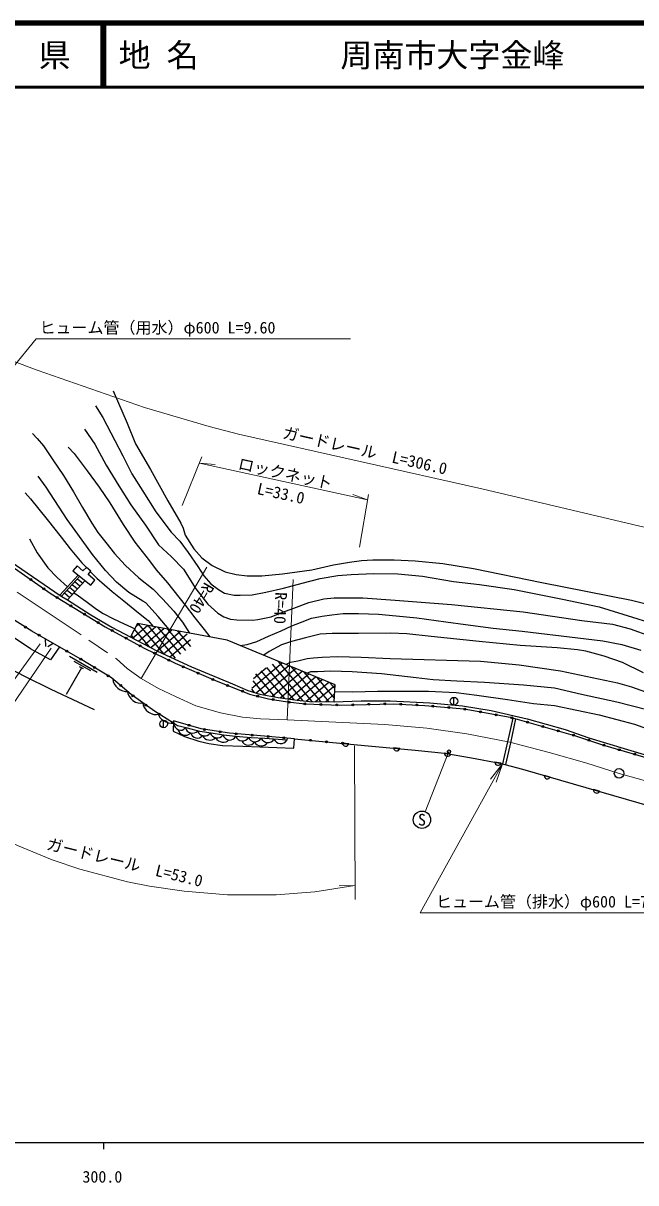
# Model space of a CAD drawing. Units: millimetres, scale not verified. Extents: x 40000 to 680000, y 20000 to 380000.
# Drawn here: x 355479 to 451172, y 198715 to 380000 of the extents above; entities that cross this region are included whole.
import ezdxf
from ezdxf.enums import TextEntityAlignment as Align

# ---------------------------------------------------------------- set-up
doc = ezdxf.new("R2010")
doc.units = ezdxf.units.MM
doc.header["$LTSCALE"] = 1000
doc.linetypes.add('CHAIN', pattern=[18.5, 12, -1.5, 3.5, -1.5])
for name, color, linetype, lineweight in [('M-BGD', 7, 'Continuous', 25), ('M-BGD-EXST', 7, 'Continuous', 25), ('M-BMK', 2, 'CHAIN', 13), ('M-BMK-SRVR', 3, 'Continuous', 25), ('M-STR-HTXT', 7, 'Continuous', 13), ('M-TTL', 2, 'Continuous', 140), ('M-TTL-BAND', 7, 'Continuous', 25), ('M-TTL-LINE', 7, 'Continuous', 50)]:
    doc.layers.add(name, color=color, linetype=linetype, lineweight=lineweight)
doc.layers.add('M-TTL-TXT', color=7, linetype='Continuous')
doc.styles.add('ＭＳ ゴシック', font='')
doc.styles.get('ＭＳ ゴシック').set_extended_font_data('MS Gothic')
pattern_1 = [(40, (0, -0), (-642.7876, 766.0444), []), (130, (0, -0), (-766.0444, -642.7876), [])]

# ---------------------------------------------------------------- blocks, each defined once
blk = doc.blocks.new('open_arrow')
at = {"color": 0, "linetype": 'Continuous', "lineweight": -2}
blk.add_lwpolyline([(7.5, 1.25), (0, 0), (7.5, -1.25)], dxfattribs=at)

msp = doc.modelspace()

# ---------------------------------------------------------------- hatches: boundary and pattern name
at = {"layer": 'M-BGD'}
h = msp.add_hatch(dxfattribs=at)
h.set_pattern_fill('USER', color=256, style=0, pattern_type=2)
h.set_pattern_definition(pattern_1)
h.paths.add_polyline_path([(380988, 284732), (373334, 286135), (372236, 284045), (376445, 281852), (379090, 280609), (382099, 282839)])
h = msp.add_hatch(dxfattribs=at)
h.set_pattern_fill('USER', color=256, style=0, pattern_type=2)
h.set_pattern_definition(pattern_1)
h.paths.add_polyline_path([(395258, 280277), (391516, 278100), (391113, 275511), (392455, 275128), (395325, 274562), (398257, 274165), (400187, 273975), (404062, 273892), (404203, 276558)])

# ---------------------------------------------------------------- linework, layer by layer
for p, q in [((364081, 293722), (361184, 290588)), ((364317, 293535), (361441, 290424)), ((365182, 292850), (362395, 289835)), ((363141, 292263), (363983, 291553)), ((363549, 292704), (364390, 291994)), ((363957, 293145), (364798, 292435)), ((361919, 290940), (362760, 290230)), ((362328, 291383), (363169, 290672)), ((362735, 291823), (363576, 291113)), ((358883, 283791), (358935, 282553)), ((359306, 282537), (360136, 283075)), ((364571, 279223), (362183, 275033)), ((367040, 278506), (362696, 280982)), ((366023, 278741), (363416, 280226)), ((364875, 279050), (364267, 279396)), ((422764, 273410), (422764, 274610)), ((377406, 269852), (377406, 271052)), ((397872, 268123), (407146, 267262)), ((406331, 267338), (405345, 267429)), ((414297, 266598), (413311, 266690)), ((422247, 265720), (421270, 265885)), ((430121, 264308), (429147, 264490)), ((437822, 262139), (436870, 262415)), ((445507, 259917), (444555, 260193))]:
    msp.add_line(p, q, dxfattribs=at)
for points in [[(369529, 322532), (371699, 317452), (373046, 314247), (375370, 310207), (378065, 305330), (380103, 301861), (380453, 301069), (380803, 299950), (382135, 297820), (383371, 296398), (385004, 295209), (387010, 294253), (388736, 293787), (390438, 293624), (392771, 293600), (396000, 293903), (400548, 294533), (403953, 295302), (406425, 295745), (408323, 295978), (410119, 296118), (413407, 296118), (416696, 295931), (421020, 295533), (425825, 294764), (436516, 292544), (450502, 289801), (455278, 288584)], [(366797, 320199), (367902, 318344), (371047, 312353), (372462, 309570), (374186, 306831), (376219, 303606), (378614, 300424), (379967, 299049), (381256, 297246), (382742, 295051), (383696, 293610), (384784, 292368), (385962, 291449), (386920, 290915), (388423, 290581), (389385, 290577), (391267, 290633), (393405, 291045), (396148, 291702), (399055, 292447), (401886, 293171), (404625, 293661), (406701, 293816), (410220, 293972), (414007, 293905), (417850, 293548), (422705, 292724), (426781, 292235), (432171, 291456), (439733, 289982), (445457, 288758), (450634, 287128), (455979, 285481)], [(356949, 315863), (357680, 315072), (358643, 313904), (360106, 311757), (361791, 309313), (363328, 306740), (364719, 304307), (366182, 301826), (367127, 300364), (368368, 298791), (369723, 297081), (371408, 295286), (373559, 293281), (375782, 291504), (377263, 290023), (378988, 288092), (380377, 286352), (381471, 284643)], [(365044, 316532), (366648, 314165), (368462, 310882), (370430, 307694), (372305, 304690), (374596, 301521), (376621, 298467), (378645, 296597), (380517, 294650), (382470, 291580), (384304, 289175), (385870, 287763), (386841, 287220), (387861, 286826), (388833, 286701), (391354, 286653), (392148, 286759), (394197, 287211), (395891, 287855), (397758, 288567), (400102, 289442), (402450, 290000), (404048, 290173), (408532, 290173), (413566, 289788), (422402, 289107), (433569, 287987), (442726, 286597), (447549, 286031), (450283, 285314), (453483, 284151)], [(362526, 313742), (363437, 312723), (365460, 310001), (367329, 307472), (369028, 305000), (371108, 301652), (372921, 298878), (375227, 295928), (376265, 294551), (378040, 292494), (380774, 289041), (382309, 287014), (383749, 285233), (384641, 284062)], [(378256, 285233), (376580, 287264), (374641, 289382), (374190, 289654), (371999, 291018), (370077, 292598), (368315, 294433), (366286, 296946), (364021, 300111), (362340, 302405), (359080, 307482), (357840, 309177)], [(355780, 306599), (356638, 305640), (359222, 302419), (361415, 299626), (362834, 297817), (364655, 295660), (365367, 294901)], [(366617, 272636), (359872, 275849), (355837, 277802), (352055, 279818), (345941, 282842), (333334, 289017), (330555, 290159), (315741, 296207), (304038, 300295), (298275, 302110), (293288, 303253), (287508, 304396), (282267, 305221), (280930, 305286), (273545, 303854), (266568, 301807), (261974, 299636), (258378, 297653)], [(378958, 270578), (375966, 272436), (372359, 275050), (369254, 277673), (364385, 280647), (356803, 284980), (352775, 287503), (349671, 289765), (343749, 293670), (337131, 298095), (330837, 302197), (329430, 301955)], [(356454, 299386), (357664, 297175), (359323, 294860), (360809, 293340), (362383, 291885)], [(353594, 295799), (361261, 290535), (362395, 289835), (366046, 287484), (369342, 285565), (372200, 284064), (376445, 281852), (381744, 279361), (388162, 276698), (390549, 275672), (392455, 275128), (395325, 274562), (398257, 274165), (400187, 273975), (404062, 273892), (408288, 274078), (412808, 274057), (418973, 273761), (424103, 273257), (428569, 272540), (434203, 271237), (440141, 269573), (443820, 268270), (449378, 266604), (455433, 264797)], [(361163, 282488), (359767, 280486), (356619, 282169), (348142, 287852), (340576, 293920), (341509, 295168)], [(353610, 295160), (359839, 290790), (368283, 285643), (374368, 282292), (379205, 279933), (385495, 277234), (390833, 275118), (393809, 274382), (396755, 273892), (399516, 273587), (404958, 273401), (413249, 273617), (418227, 273349), (424372, 272790), (431542, 271488), (441764, 268596), (445954, 267200), (454882, 264585)], [(365987, 294253), (366987, 293265), (369360, 291131), (371207, 289711), (373479, 287830), (374973, 286638), (375767, 285689)], [(363412, 290935), (363931, 290640), (365464, 289499), (366912, 288417), (367991, 287704), (369567, 286859), (371231, 286094), (372408, 285561), (372897, 285304)], [(389365, 282727), (390468, 282867), (391986, 283314), (393802, 284157), (395760, 285012), (397447, 285765), (398799, 286323), (400496, 286968), (402193, 287325), (403715, 287523), (405471, 287692), (407863, 287741), (410983, 287592), (413752, 287335), (416982, 287037), (421497, 286432), (424593, 286011), (428880, 285416), (433405, 284940), (442143, 283887), (446013, 283450), (448980, 282893), (451937, 281960)], [(404062, 273892), (404203, 276558), (387351, 283565), (373334, 286135), (372236, 284045)], [(452358, 278459), (449106, 280044), (446235, 281067), (443364, 281810), (442049, 282033), (438897, 282354), (433135, 282715), (426702, 283339), (419188, 284142), (415414, 284563), (412877, 284644), (407838, 284584), (403722, 284604), (401848, 284484), (399559, 283902), (397391, 283360), (395845, 282818), (393878, 281795), (393085, 281181)], [(396496, 279762), (397223, 280086), (398399, 280339), (399816, 280658), (400804, 280802), (402170, 280911), (404618, 280981), (408285, 280908), (412819, 280673), (426930, 280279), (432934, 279700), (439393, 278748), (448307, 276885), (450502, 276264), (456174, 274236)], [(399799, 278389), (400416, 278623), (401470, 278639), (403549, 278733), (406864, 278637), (411426, 278338), (416871, 277703), (419525, 277384), (423233, 277214), (427534, 277002), (433624, 276557), (438455, 276091), (442692, 275117), (448232, 273928), (452914, 272700)], [(404148, 275509), (406990, 275465), (410835, 275573), (415694, 275594), (418770, 275572), (423111, 275378), (426329, 274968), (431112, 274296), (435215, 273670), (438498, 273346), (445460, 271855), (450989, 270409), (456767, 268353), (461432, 266713), (464283, 265569), (468373, 264097), (469816, 263419)], [(378980, 270947), (378882, 269297), (380661, 268481), (382905, 267753), (384479, 267403), (386636, 267082), (389784, 266995), (397771, 266645)], [(396699, 268225), (396681, 267905), (393230, 268174), (391094, 268297), (388621, 268471), (386773, 268682), (384835, 269007), (383085, 269274), (381144, 269788), (379589, 270178), (378958, 270578)], [(397871, 268123), (391996, 268634), (387715, 269010), (383290, 269675), (378980, 270947)], [(431942, 271374), (431151, 267649), (430353, 264222)], [(432401, 271244), (431610, 267519), (430812, 264092)], [(397771, 266645), (397872, 268123), (397871, 268123)], [(407146, 267262), (416728, 266373), (421281, 265883), (425495, 265173), (429945, 264341), (433464, 263399), (455617, 256994), (498276, 245098)]]:
    msp.add_lwpolyline(points, dxfattribs=at)
msp.add_lwpolyline([(363221, 294403), (366039, 292171), (366668, 292929), (365606, 293818), (366061, 294338), (365367, 294901), (364803, 294381), (363893, 295161)], close=True, dxfattribs=at)
for centre, radius in [((356658, 293022), 150), ((358704, 291586), 150), ((360790, 290210), 150), ((362925, 288909), 150), ((365059, 287608), 150), ((367194, 286306), 150), ((355819, 285596), 150), ((369356, 285052), 150), ((357965, 284315), 150), ((371546, 283846), 150), ((362307, 281835), 150), ((373736, 282640), 150), ((375966, 281513), 150), ((364476, 280591), 150), ((366609, 279288), 150), ((378213, 280416), 150), ((380488, 279382), 150), ((368743, 277985), 150), ((382786, 278396), 150), ((385083, 277411), 150), ((370706, 276446), 150), ((387403, 276478), 150), ((389727, 275557), 150), ((372631, 274852), 150), ((392105, 274804), 150), ((394543, 274260), 150), ((397011, 273863), 150), ((422764, 274010), 600), ((374655, 273385), 150), ((376715, 271971), 150), ((399496, 273589), 150), ((401995, 273502), 150), ((404493, 273417), 150), ((406992, 273454), 150), ((409491, 273519), 150), ((411990, 273584), 150), ((414488, 273550), 150), ((416985, 273416), 150), ((419478, 273235), 150), ((421967, 273009), 150), ((424456, 272775), 150), ((426916, 272328), 150), ((429376, 271881), 150), ((377406, 270452), 600), ((378838, 270652), 150), ((381377, 270239), 150), ((431829, 271406), 150), ((434234, 270726), 150), ((436640, 270046), 150), ((383790, 269600), 150), ((386263, 269228), 150), ((388742, 268920), 150), ((391233, 268701), 150), ((393723, 268484), 150), ((396214, 268267), 150), ((439046, 269365), 150), ((441451, 268685), 150), ((400362, 267892), 150), ((402851, 267661), 150), ((405340, 267430), 150), ((443828, 267909), 150), ((446202, 267128), 150), ((448601, 266425), 150), ((451001, 265722), 150)]:
    msp.add_circle(centre, radius, dxfattribs=at)
for centre, radius, start, end in [((381909, 270137), 1133, 193.25169, 317.10671), ((383800, 269705), 1133, 199.38417, 323.2392), ((385783, 269389), 1133, 198.54574, 322.40076), ((389703, 268930), 1133, 204.06042, 327.91545), ((391691, 268797), 1133, 204.77816, 328.63318), ((395692, 268517), 1133, 203.60582, 327.46085), ((405847, 267481), 505, 185.86818, 343.52637), ((413813, 266742), 505, 185.86818, 343.52637), ((421775, 265899), 505, 181.60971, 339.2679), ((429652, 264495), 505, 180.57899, 338.23719), ((437373, 262371), 505, 175.04498, 332.70317), ((445058, 260149), 505, 175.04498, 332.70317)]:
    msp.add_arc(centre, radius, start, end, dxfattribs=at)
for centre, major_axis, ratio, start_param, end_param in [((370985, 276908), (-1299, 1097), 0.666666, 0.4899573, 2.6516353), ((373280, 275040), (-1320, 1031), 0.67624, 0.4880104, 2.7050254), ((375650, 273260), (-1294, 1007), 0.689315, 0.4900928, 2.805991), ((378111, 271547), (1435, -596), 0.548088, 3.2947898, 5.5493304), ((379965, 270634), (347, -1145), 0.835487, 4.511984, 6.905985), ((380767, 269810), (-800, 823), 0.983001, 1.0379102, 3.2079567), ((382658, 269378), (362, -1089), 0.951703, 4.704701, 6.8223592), ((384641, 269062), (-1234, -47), 0.914785, 0.3600209, 2.3406625), ((387707, 269070), (521, -1025), 0.948923, 4.5963044, 6.8470141), ((386565, 268743), (1074, -762), 0.822388, 4.2579107, 6.2375549), ((390652, 268269), (-947, 645), 0.985206, 1.0369291, 3.1860843), ((392659, 268144), (1019, 508), 0.994354, 3.1129092, 5.2503222), ((393698, 268673), (1019, 508), 0.993496, 3.0999753, 5.249934)]:
    msp.add_ellipse(centre, major_axis=major_axis, ratio=ratio, start_param=start_param, end_param=end_param, dxfattribs=at)
at = {"layer": 'M-BGD-EXST'}
for centre, radius in [((421988, 266134), 250), ((417765, 255473), 1350)]:
    msp.add_circle(centre, radius, dxfattribs=at)
at = {"layer": 'M-BMK'}
msp.add_lwpolyline([(354539, 291045), (370055, 280651), (371733, 279117), (373927, 277542), (376609, 276003), (379275, 274743), (382458, 273281), (386275, 272189), (389744, 271511), (392539, 271245), (396715, 271095), (404324, 270734), (411968, 270366), (418547, 269778), (424766, 268910), (431499, 267580), (437651, 265999), (443534, 264324), (448566, 262719), (510587, 245459)], dxfattribs=at)
at = {"layer": 'M-BMK-SRVR'}
msp.add_circle((448566, 262719), 750, dxfattribs=at)
msp.add_circle((448566, 262719), 750, dxfattribs=at)
at = {"layer": 'M-STR-HTXT'}
for p, q in [((380289, 304602), (383408, 312209)), ((383003, 311220), (409274, 305466)), ((383003, 311220), (385450, 311033)), ((409274, 305466), (406972, 306320)), ((409420, 306315), (408010, 298111)), ((373927, 277542), (384160, 294980)), ((396715, 271095), (397661, 293049)), ((339867, 257857), (358137, 282974)), ((359832, 282307), (342228, 256543)), ((407208, 267016), (407317, 243020)), ((421988, 266134), (418262, 256728)), ((407307, 245200), (404852, 245153))]:
    msp.add_line(p, q, dxfattribs=at)
for points in [[(256334, 346619), (262457, 347150), (272206, 347235), (278535, 346845), (285065, 346098), (297642, 343868), (314471, 340434), (319072, 339173), (333953, 334370), (345553, 330278), (357672, 325762), (374401, 319906), (384552, 316956), (389099, 315746), (427145, 307206), (496978, 290661), (506692, 288573), (515496, 287064), (522614, 286254), (530202, 285407), (537803, 285452)], [(337941, 306699), (357512, 330680), (406620, 330680)], [(430353, 264222), (417476, 240940), (468547, 240940)], [(343055, 257752), (348934, 254146), (354572, 251448), (360024, 249226), (364312, 247771), (371762, 245761), (375202, 245099), (380601, 244306), (387381, 243743), (394980, 243716), (401021, 244194), (407307, 245200)]]:
    msp.add_lwpolyline(points, dxfattribs=at)
at = {"layer": 'M-TTL'}
msp.add_line((680000, 380000), (40000, 380000), dxfattribs=at)
at = {"layer": 'M-TTL-BAND'}
for p, q in [((40000, 205000), (579000, 205000)), ((368000, 205000), (368000, 204000))]:
    msp.add_line(p, q, dxfattribs=at)
at = {"layer": 'M-TTL-LINE'}
for p, q in [((367750, 380000), (367750, 370000)), ((368250, 380000), (368250, 370000)), ((40000, 370000), (680000, 370000))]:
    msp.add_line(p, q, dxfattribs=at)

# ---------------------------------------------------------------- block references
at = {"layer": 'M-STR-HTXT', "xscale": 400, "yscale": 400, "rotation": 241.1}
msp.add_blockref('open_arrow', (430353, 264222), dxfattribs=at)

# ---------------------------------------------------------------- texts
at = {"layer": 'M-BGD-EXST', "style": 'ＭＳ ゴシック'}
msp.add_text('S', height=1833, dxfattribs=at).set_placement((417765, 255473), align=Align.MIDDLE_CENTER)
at = {"layer": 'M-STR-HTXT', "style": 'ＭＳ ゴシック'}
for s, p in [('ヒューム管（用水）φ600 L=9.60', (358017, 330942)), ('ヒューム管（排水）φ600 L=7.60', (419944, 241201))]:
    msp.add_text(s, height=1833, dxfattribs=at).set_placement(p, align=Align.BOTTOM_LEFT)
for s, rotation, p in [('ガードレール  L=306.0', 347.349, (408546, 311753)), ('ロックネット', 347.646, (396109, 308173)), ('L=33.0', 347.646, (395430, 305070)), ('R=40', 239.595, (382090, 290853)), ('R=40', 267.531, (394212, 288627)), ('ガードレール  L=53.0', 346.3, (370998, 247389))]:
    msp.add_text(s, height=1833, rotation=rotation, dxfattribs=at).set_placement(p, align=Align.BOTTOM_CENTER)
at = {"layer": 'M-TTL-BAND', "style": 'ＭＳ ゴシック'}
msp.add_text('300.0', height=1833, dxfattribs=at).set_placement((367844, 198195), align=Align.BOTTOM_CENTER)
at = {"layer": 'M-TTL-TXT', "style": 'ＭＳ ゴシック'}
msp.add_text('山\u3000口\u3000県', height=3666, dxfattribs=at).set_placement((350375, 375000), align=Align.MIDDLE_CENTER)
for s, p in [('地 名', (370380, 375000)), ('周南市大字金峰', (405024, 375000))]:
    msp.add_text(s, height=3666, dxfattribs=at).set_placement(p, align=Align.MIDDLE_LEFT)

doc.saveas('drawing.dxf')
